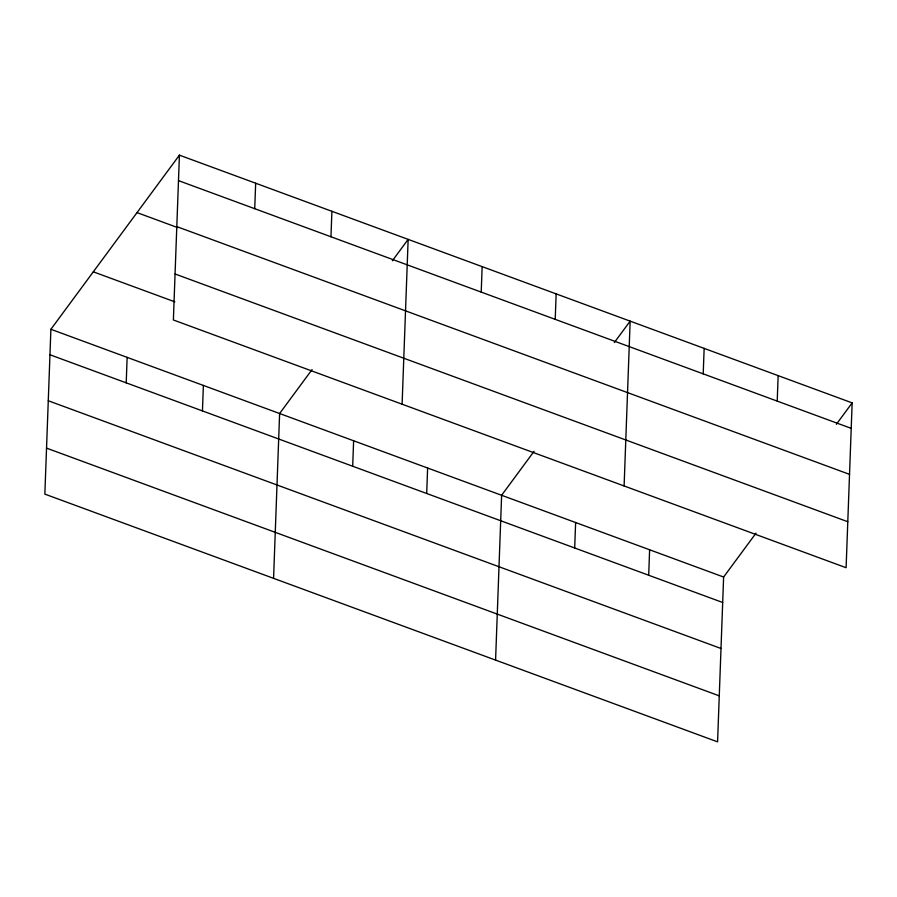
<?xml version="1.0" encoding="UTF-8"?>
<svg xmlns="http://www.w3.org/2000/svg" width="897" height="897" viewBox="0 0 897 897"><rect width="100%" height="100%" fill="white"/><g stroke="black" fill="none" stroke-linecap="round" stroke-linejoin="round"><path stroke-width="1.35" d="M179.422 155.147L173.379 319.971L846.106 567.711L852.15 402.888L179.422 155.147L50.894 329.289L44.85 494.112L717.578 741.853L723.621 577.029L756.059 533.087M126.208 382.84L127.139 357.365M202.442 410.916L203.384 385.441M254.726 208.698L255.667 183.235M273.574 578.341L279.617 413.517L312.055 369.575M330.971 236.786L331.901 211.311M352.689 466.238L353.62 440.763M402.103 404.211L408.146 239.387L392.348 260.792M426.692 493.496L427.622 468.021M481.218 292.108L482.149 266.633M495.581 660.091L501.625 495.267L534.051 451.326M555.221 319.354L556.151 293.891M574.685 548L575.627 522.525M624.11 485.961L630.154 321.137L614.344 342.542M648.688 575.246L649.619 549.771M703.214 373.858L704.145 348.384M777.217 401.116L778.148 375.641M836.352 424.303L852.15 402.888M178.492 180.622L851.219 428.362M176.799 226.616L849.526 474.356M137.006 212.611L177.763 227.625M175.061 273.989L847.788 521.729M93.31 271.825L174.814 301.829M50.894 329.289L723.621 577.029M49.963 354.764L722.69 602.492M48.27 400.746L720.997 648.486M46.532 448.119L719.271 695.859"/></g></svg>
